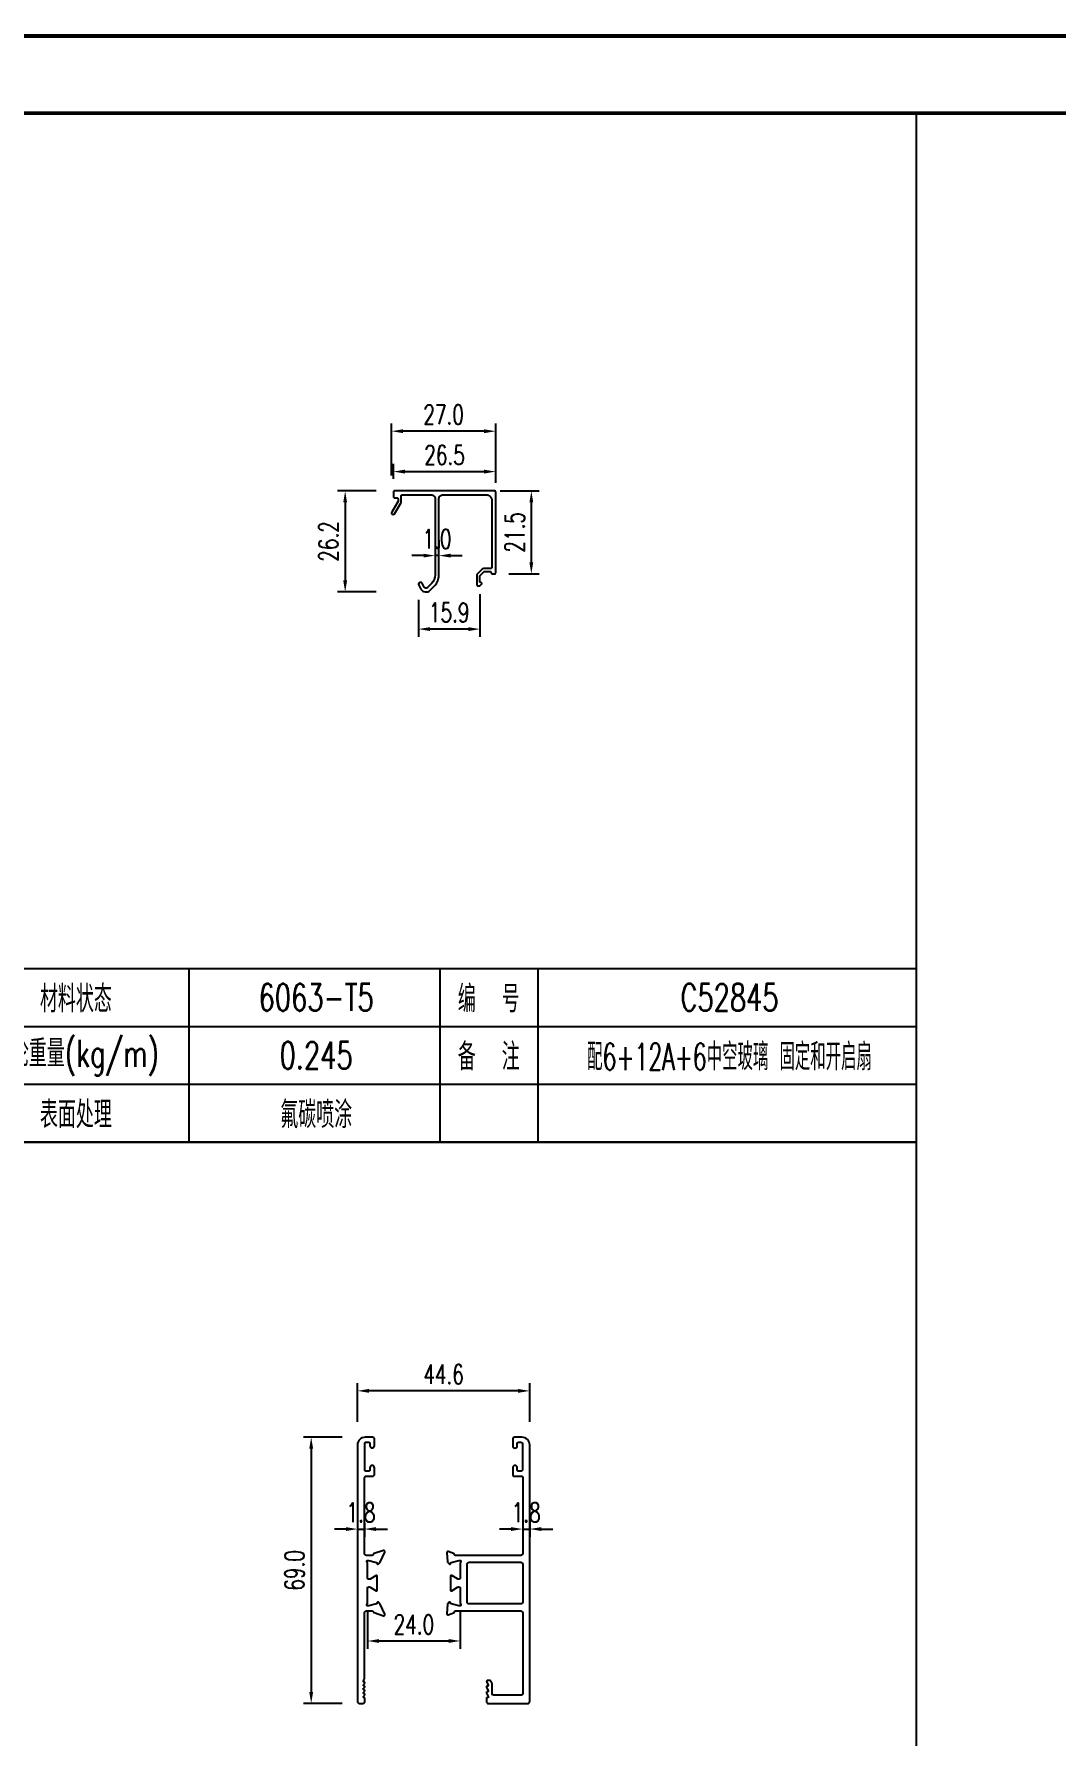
# Model space of a CAD drawing. Extents: x -202236 to 1002404, y -663931 to 1550022.
# Drawn here: x 40996.9 to 41261.6, y -357044.7 to -356603.6 of the extents above; entities that cross this region are included whole.
import ezdxf
from ezdxf.enums import TextEntityAlignment as Align

# ---------------------------------------------------------------- set-up
doc = ezdxf.new("R2010")
doc.units = 0
for name, color, linetype in [('!ZN1-标注-173', 173, 'Continuous'), ('!ZN5-铝材断面-6', 6, 'Continuous'), ('0-cxFrame', 155, 'Continuous')]:
    doc.layers.add(name, color=color, linetype=linetype)
doc.layers.add('0-cxText', color=131, linetype='Continuous', lineweight=25)
doc.styles.add('cx_tuming', font='simhei.ttf')
doc.styles.add('cx_tuqian1', font='')
doc.styles.add('ZNDimTStyle', font='ROMANS.shx', dxfattribs={"width": 0.7, "bigfont": 'CHINESE.shx'})
doc.styles.add('ZNTextStyle', font='ROMANS.shx', dxfattribs={"width": 0.7, "bigfont": 'CHINESE.shx'})
doc.styles.add('样式 1', font='romans.shx', dxfattribs={"width": 0.7, "bigfont": 'chinese.shx'})
doc.styles.add('黑体', font='simhei.ttf', dxfattribs={"height": 12})
doc.styles.get('cx_tuqian1').set_extended_font_data('SimSun')
doc.dimstyles.new('ZN型材-2', dxfattribs={"dimscale": 2, "dimtxt": 2.5, "dimasz": 1.5, "dimexe": 1, "dimexo": 2, "dimgap": 0.9, "dimtad": 1, "dimdec": 1, "dimzin": 0, "dimdsep": 46, "dimtxsty": 'ZNDimTStyle', "dimcen": 2.5, "dimdle": 1, "dimclrd": 173, "dimclre": 173, "dimclrt": 7, "dimazin": 2, "dimtfac": 1, "dimtdec": 4, "dimtix": 1, "dimtmove": 2, "dimatfit": 3, "dimfxl": 0, "dimfrac": 2, "dimtolj": 1, "dimtzin": 0, "dimarcsym": 0})

# ---------------------------------------------------------------- blocks, each defined once
blk = doc.blocks.new('TK22.A2 L(Dragon)')
at = {"layer": '0-cxFrame', "color": 7, "const_width": 0.5}
blk.add_lwpolyline([(0, 0), (-594, 0), (-594, 420), (0, 420)], close=True, dxfattribs=at)
at = {"layer": '0-cxFrame', "const_width": 0.5}
blk.add_lwpolyline([(-80, 10), (-574, 10), (-574, 410), (-80, 410)], close=True, dxfattribs=at)
at = {"style": '黑体', "flags": 4}
blk.add_attdef('图幅', text='', height=3.3, dxfattribs=at).set_placement((-40, 3), align=Align.RIGHT)
at = {"layer": '0-cxText', "flags": 4}
for tag, height, style, p in [('建设单位', 3.5, 'cx_tuming', (-45, 240)), ('项目名称', 3.5, 'cx_tuming', (-45, 210)), ('子项名称', 3.5, 'cx_tuming', (-45, 180)), ('工程编号', 3.3, 'cx_tuqian1', (-35, 165)), ('图名1', 3.5, 'cx_tuming', (-45, 87)), ('图名2', 3.5, 'cx_tuming', (-45, 79)), ('图名3', 3.5, 'cx_tuming', (-45, 71)), ('出图日期', 3.3, 'cx_tuqian1', (-39, 60)), ('专业', 3.3, 'cx_tuqian1', (-55, 52)), ('图号', 3.3, 'cx_tuqian1', (-55, 44)), ('版次', 3.3, 'cx_tuqian1', (-20, 44))]:
    blk.add_attdef(tag, text='', height=height, dxfattribs=dict(at, style=style)).set_placement(p, align=Align.MIDDLE)
at = {"layer": 'Defpoints', "color": 6, "flags": 4}
for tag, height, style, p in [('tufu', 3.3, '黑体', (-12, 12)), ('dwfname', 4, 'cx_tuqian1', (-80, 3))]:
    blk.add_attdef(tag, text='', height=height, dxfattribs=dict(at, style=style)).set_placement(p, align=Align.RIGHT)
blk = doc.blocks.new('ZN-型材表1')
at = {"layer": '!ZN1-标注-173'}
for p, q in [((-0.5, -221.68), (246.5, -221.68)), ((-0.5, -236.68), (246.5, -236.68)), ((-0.5, -251.68), (246.5, -251.68))]:
    blk.add_line(p, q, dxfattribs=at)
at = {"layer": '!ZN1-标注-173', "color": 173, "ltscale": 0.1}
for p, q in [((57.98, -221.67), (57.98, -266.67)), ((123, -221.67), (123, -266.67)), ((148.4, -221.67), (148.4, -266.67))]:
    blk.add_line(p, q, dxfattribs=at)
at = {"layer": '!ZN1-标注-173'}
blk.add_lwpolyline([(-0.5, -266.67), (246.5, -266.67), (246.5, 0), (-0.5, 0)], close=True, dxfattribs=at)
at = {"layer": '!ZN1-标注-173', "color": 7, "style": 'ZNTextStyle', "width": 0.7}
for s, p in [('材料状态', (28.74, -229.18)), ('编  号', (135.7, -229.17)), ('理论重量(kg/m)', (28.74, -244.18)), ('备  注', (135.7, -244.17)), ('表面处理', (28.74, -259.18))]:
    blk.add_text(s, height=7, dxfattribs=at).set_placement(p, align=Align.MIDDLE)
at = {"layer": '!ZN1-标注-173', "color": 2, "style": '样式 1', "width": 0.7, "flags": 8}
for tag, p in [('材料状态', (90.49, -229.18)), ('编号', (197.57, -229.18)), ('米重', (90.49, -244.18)), ('备注', (197.57, -244.18)), ('表面处理', (90.49, -259.18)), ('-', (197.57, -259.18))]:
    blk.add_attdef(tag, text='', height=7, dxfattribs=at).set_placement(p, align=Align.MIDDLE)
blk = doc.blocks.new('*D1034')
at = {"layer": '!ZN1-标注-173', "color": 173, "lineweight": -2, "transparency": 16777216}
for p, q in [((41089.96, -356718.87), (41089.96, -356714.97)), ((41092.96, -356716.97), (41113.46, -356716.97)), ((41116.46, -356719.86), (41116.46, -356714.97))]:
    blk.add_line(p, q, dxfattribs=at)
at = {"layer": '!ZN1-标注-173', "color": 173, "transparency": 16777216}
for points in [[(41092.96, -356716.47), (41092.96, -356717.47), (41089.96, -356716.97)], [(41113.46, -356716.47), (41113.46, -356717.47), (41116.46, -356716.97)]]:
    blk.add_solid(points, dxfattribs=at)
at = {"layer": 'Defpoints', "color": 0, "transparency": 16777216}
for p in [(41116.46, -356716.97), (41089.96, -356722.87), (41116.46, -356723.86)]:
    blk.add_point(p, dxfattribs=at)
at = {"layer": '!ZN1-标注-173', "color": 7, "transparency": 16777216, "insert": (41103.21, -356712.67), "char_height": 5, "attachment_point": 5, "style": 'ZNDimTStyle'}
blk.add_mtext('\\A1;26.5', dxfattribs=at)
blk = doc.blocks.new('*D1035')
at = {"layer": '!ZN1-标注-173', "color": 173, "lineweight": -2, "transparency": 16777216}
for p, q in [((41117.61, -356721.97), (41127.69, -356721.97)), ((41125.69, -356724.97), (41125.69, -356740.47)), ((41119.86, -356743.47), (41127.69, -356743.47))]:
    blk.add_line(p, q, dxfattribs=at)
at = {"layer": '!ZN1-标注-173', "color": 173, "transparency": 16777216}
for points in [[(41125.19, -356724.97), (41126.19, -356724.97), (41125.69, -356721.97)], [(41125.19, -356740.47), (41126.19, -356740.47), (41125.69, -356743.47)]]:
    blk.add_solid(points, dxfattribs=at)
at = {"layer": 'Defpoints', "color": 0, "transparency": 16777216}
for p in [(41113.61, -356721.97), (41115.86, -356743.47), (41125.69, -356743.47)]:
    blk.add_point(p, dxfattribs=at)
at = {"layer": '!ZN1-标注-173', "color": 7, "transparency": 16777216, "insert": (41121.39, -356732.72), "char_height": 5, "attachment_point": 5, "rotation": 90, "style": 'ZNDimTStyle'}
blk.add_mtext('\\A1;21.5', dxfattribs=at)
blk = doc.blocks.new('*D1036')
at = {"layer": '!ZN1-标注-173', "color": 173, "lineweight": -2, "transparency": 16777216}
for p, q in [((41096.46, -356750.17), (41096.46, -356759.79)), ((41112.36, -356748.77), (41112.36, -356759.79)), ((41109.36, -356757.79), (41099.46, -356757.79))]:
    blk.add_line(p, q, dxfattribs=at)
at = {"layer": '!ZN1-标注-173', "color": 173, "transparency": 16777216}
for points in [[(41099.46, -356757.29), (41099.46, -356758.29), (41096.46, -356757.79)], [(41109.36, -356757.29), (41109.36, -356758.29), (41112.36, -356757.79)]]:
    blk.add_solid(points, dxfattribs=at)
at = {"layer": 'Defpoints', "color": 0, "transparency": 16777216}
for p in [(41112.36, -356744.77), (41096.46, -356746.17), (41096.46, -356757.79)]:
    blk.add_point(p, dxfattribs=at)
at = {"layer": '!ZN1-标注-173', "color": 7, "transparency": 16777216, "insert": (41104.41, -356753.49), "char_height": 5, "attachment_point": 5, "style": 'ZNDimTStyle'}
blk.add_mtext('\\A1;15.9', dxfattribs=at)
blk = doc.blocks.new('*D1037')
at = {"layer": '!ZN1-标注-173', "color": 173, "lineweight": -2, "transparency": 16777216}
for p, q in [((41100.76, -356734.74), (41100.76, -356736.74)), ((41101.76, -356734.74), (41101.76, -356736.74)), ((41097.76, -356738.74), (41094.76, -356738.74)), ((41101.76, -356738.74), (41100.76, -356738.74)), ((41104.76, -356738.74), (41107.76, -356738.74))]:
    blk.add_line(p, q, dxfattribs=at)
at = {"layer": '!ZN1-标注-173', "color": 173, "transparency": 16777216}
for points in [[(41097.76, -356738.24), (41097.76, -356739.24), (41100.76, -356738.74)], [(41104.76, -356738.24), (41104.76, -356739.24), (41101.76, -356738.74)]]:
    blk.add_solid(points, dxfattribs=at)
at = {"layer": 'Defpoints', "color": 0, "transparency": 16777216}
for p in [(41100.76, -356738.74), (41100.76, -356738.74), (41101.76, -356738.74)]:
    blk.add_point(p, dxfattribs=at)
at = {"layer": '!ZN1-标注-173', "color": 7, "transparency": 16777216, "insert": (41101.26, -356734.44), "char_height": 5, "attachment_point": 5, "style": 'ZNDimTStyle'}
blk.add_mtext('\\A1;1.0', dxfattribs=at)
blk = doc.blocks.new('*D1038')
at = {"layer": '!ZN1-标注-173', "color": 173, "lineweight": -2, "transparency": 16777216}
for p, q in [((41089.46, -356717.97), (41089.46, -356704.5)), ((41116.46, -356717.97), (41116.46, -356704.5)), ((41113.46, -356706.5), (41092.46, -356706.5))]:
    blk.add_line(p, q, dxfattribs=at)
at = {"layer": '!ZN1-标注-173', "color": 173, "transparency": 16777216}
for points in [[(41092.46, -356706), (41092.46, -356707), (41089.46, -356706.5)], [(41113.46, -356706), (41113.46, -356707), (41116.46, -356706.5)]]:
    blk.add_solid(points, dxfattribs=at)
at = {"layer": 'Defpoints', "color": 0, "transparency": 16777216}
for p in [(41089.46, -356706.5), (41089.46, -356721.97), (41116.46, -356721.97)]:
    blk.add_point(p, dxfattribs=at)
at = {"layer": '!ZN1-标注-173', "color": 7, "transparency": 16777216, "insert": (41102.96, -356702.2), "char_height": 5, "attachment_point": 5, "style": 'ZNDimTStyle'}
blk.add_mtext('\\A1;27.0', dxfattribs=at)
blk = doc.blocks.new('*D1039')
at = {"layer": '!ZN1-标注-173', "color": 173, "lineweight": -2, "transparency": 16777216}
for p, q in [((41085.46, -356721.97), (41075.46, -356721.97)), ((41077.46, -356724.97), (41077.46, -356745.17)), ((41085.46, -356748.17), (41075.46, -356748.17))]:
    blk.add_line(p, q, dxfattribs=at)
at = {"layer": '!ZN1-标注-173', "color": 173, "transparency": 16777216}
for points in [[(41076.96, -356724.97), (41077.96, -356724.97), (41077.46, -356721.97)], [(41076.96, -356745.17), (41077.96, -356745.17), (41077.46, -356748.17)]]:
    blk.add_solid(points, dxfattribs=at)
at = {"layer": 'Defpoints', "color": 0, "transparency": 16777216}
for p in [(41089.46, -356721.97), (41077.46, -356748.17), (41089.46, -356748.17)]:
    blk.add_point(p, dxfattribs=at)
at = {"layer": '!ZN1-标注-173', "color": 7, "transparency": 16777216, "insert": (41073.16, -356735.07), "char_height": 5, "attachment_point": 5, "rotation": 90, "style": 'ZNDimTStyle'}
blk.add_mtext('\\A1;26.2', dxfattribs=at)
blk = doc.blocks.new('*D1055')
at = {"layer": '!ZN1-标注-173', "color": 173, "lineweight": -2, "transparency": 16777216}
for p, q in [((41080.66, -356963.22), (41080.66, -356953.22)), ((41122.26, -356955.22), (41083.66, -356955.22)), ((41125.26, -356963.22), (41125.26, -356953.22))]:
    blk.add_line(p, q, dxfattribs=at)
at = {"layer": '!ZN1-标注-173', "color": 173, "transparency": 16777216}
for points in [[(41083.66, -356954.72), (41083.66, -356955.72), (41080.66, -356955.22)], [(41122.26, -356954.72), (41122.26, -356955.72), (41125.26, -356955.22)]]:
    blk.add_solid(points, dxfattribs=at)
at = {"layer": 'Defpoints', "color": 0, "transparency": 16777216}
for p in [(41080.66, -356955.22), (41080.66, -356967.22), (41125.26, -356967.22)]:
    blk.add_point(p, dxfattribs=at)
at = {"layer": '!ZN1-标注-173', "color": 7, "transparency": 16777216, "insert": (41102.96, -356950.92), "char_height": 5, "attachment_point": 5, "style": 'ZNDimTStyle'}
blk.add_mtext('\\A1;44.6', dxfattribs=at)
blk = doc.blocks.new('*D1056')
at = {"layer": '!ZN1-标注-173', "color": 173, "lineweight": -2, "transparency": 16777216}
for p, q in [((41076.66, -356967.22), (41066.66, -356967.22)), ((41068.66, -356970.22), (41068.66, -357033.24)), ((41076.66, -357036.24), (41066.66, -357036.24))]:
    blk.add_line(p, q, dxfattribs=at)
at = {"layer": '!ZN1-标注-173', "color": 173, "transparency": 16777216}
for points in [[(41068.16, -356970.22), (41069.16, -356970.22), (41068.66, -356967.22)], [(41068.16, -357033.24), (41069.16, -357033.24), (41068.66, -357036.24)]]:
    blk.add_solid(points, dxfattribs=at)
at = {"layer": 'Defpoints', "color": 0, "transparency": 16777216}
for p in [(41080.66, -356967.22), (41068.66, -357036.24), (41080.66, -357036.24)]:
    blk.add_point(p, dxfattribs=at)
at = {"layer": '!ZN1-标注-173', "color": 7, "transparency": 16777216, "insert": (41064.36, -357001.73), "char_height": 5, "attachment_point": 5, "rotation": 90, "style": 'ZNDimTStyle'}
blk.add_mtext('\\A1;69.0', dxfattribs=at)
blk = doc.blocks.new('*D1057')
at = {"layer": '!ZN1-标注-173', "color": 173, "lineweight": -2, "ltscale": 30, "transparency": 16777216}
for p, q in [((41077.66, -356991.03), (41074.66, -356991.03)), ((41080.66, -356989.42), (41080.66, -356993.03)), ((41080.66, -356991.03), (41082.46, -356991.03)), ((41082.46, -356989.42), (41082.46, -356993.03)), ((41085.46, -356991.03), (41088.46, -356991.03))]:
    blk.add_line(p, q, dxfattribs=at)
at = {"layer": '!ZN1-标注-173', "color": 173, "ltscale": 30, "transparency": 16777216}
for points in [[(41077.66, -356990.53), (41077.66, -356991.53), (41080.66, -356991.03)], [(41085.46, -356990.53), (41085.46, -356991.53), (41082.46, -356991.03)]]:
    blk.add_solid(points, dxfattribs=at)
at = {"layer": 'Defpoints', "color": 0, "ltscale": 30, "transparency": 16777216}
for p in [(41080.66, -356985.42), (41082.46, -356985.42), (41082.46, -356991.03)]:
    blk.add_point(p, dxfattribs=at)
at = {"layer": '!ZN1-标注-173', "color": 7, "ltscale": 30, "transparency": 16777216, "insert": (41081.56, -356986.73), "char_height": 5, "attachment_point": 5, "style": 'ZNDimTStyle'}
blk.add_mtext('\\A1;1.8', dxfattribs=at)
blk = doc.blocks.new('*D1058')
at = {"layer": '!ZN1-标注-173', "color": 173, "lineweight": -2, "ltscale": 30, "transparency": 16777216}
for p, q in [((41120.46, -356991.03), (41117.46, -356991.03)), ((41123.46, -356989.2), (41123.46, -356993.03)), ((41123.46, -356991.03), (41125.26, -356991.03)), ((41125.26, -356989.2), (41125.26, -356993.03)), ((41128.26, -356991.03), (41131.26, -356991.03))]:
    blk.add_line(p, q, dxfattribs=at)
at = {"layer": '!ZN1-标注-173', "color": 173, "ltscale": 30, "transparency": 16777216}
for points in [[(41120.46, -356990.53), (41120.46, -356991.53), (41123.46, -356991.03)], [(41128.26, -356990.53), (41128.26, -356991.53), (41125.26, -356991.03)]]:
    blk.add_solid(points, dxfattribs=at)
at = {"layer": 'Defpoints', "color": 0, "ltscale": 30, "transparency": 16777216}
for p in [(41123.46, -356985.2), (41125.26, -356985.2), (41125.26, -356991.03)]:
    blk.add_point(p, dxfattribs=at)
at = {"layer": '!ZN1-标注-173', "color": 7, "ltscale": 30, "transparency": 16777216, "insert": (41124.36, -356986.73), "char_height": 5, "attachment_point": 5, "style": 'ZNDimTStyle'}
blk.add_mtext('\\A1;1.8', dxfattribs=at)
blk = doc.blocks.new('*D1054')
at = {"layer": '!ZN1-标注-173', "color": 173, "lineweight": -2, "ltscale": 30, "transparency": 16777216}
for p, q in [((41083.26, -357012.56), (41083.26, -357022.04)), ((41107.26, -357012.56), (41107.26, -357022.04)), ((41086.26, -357020.04), (41104.26, -357020.04))]:
    blk.add_line(p, q, dxfattribs=at)
at = {"layer": '!ZN1-标注-173', "color": 173, "ltscale": 30, "transparency": 16777216}
for points in [[(41086.26, -357019.54), (41086.26, -357020.54), (41083.26, -357020.04)], [(41104.26, -357019.54), (41104.26, -357020.54), (41107.26, -357020.04)]]:
    blk.add_solid(points, dxfattribs=at)
at = {"layer": 'Defpoints', "color": 0, "ltscale": 30, "transparency": 16777216}
for p in [(41083.26, -357008.56), (41107.26, -357008.56), (41107.26, -357020.04)]:
    blk.add_point(p, dxfattribs=at)
at = {"layer": '!ZN1-标注-173', "color": 7, "ltscale": 30, "transparency": 16777216, "insert": (41095.26, -357015.74), "char_height": 5, "attachment_point": 5, "style": 'ZNDimTStyle'}
blk.add_mtext('\\A1;24.0', dxfattribs=at)

msp = doc.modelspace()

# ---------------------------------------------------------------- linework, layer by layer
at = {"layer": '!ZN5-铝材断面-6', "color": 6}
for points in [[(41116.46, -356743.17), (41116.46, -356722.27, 0.414214), (41116.16, -356721.97), (41090.26, -356721.97, 0.414214), (41089.96, -356722.27), (41089.96, -356723.47, 0.414214), (41090.26, -356723.77), (41090.86, -356723.77, -0.414214), (41091.16, -356724.07), (41091.16, -356724.68, -0.137766), (41091.12, -356724.84), (41089.52, -356727.46, 1), (41090.2, -356727.88), (41091.84, -356725.18, 0.137766), (41091.96, -356724.77), (41091.96, -356723.27, -0.414214), (41092.26, -356722.97), (41099.76, -356722.97, -0.414214), (41100.76, -356723.97), (41100.76, -356743.77, -0.198912), (41099.88, -356745.9), (41098.76, -356747.02, -0.493145), (41097.97, -356746.92), (41097.39, -356745.92, 0.267949), (41096.96, -356745.67, 0.57735), (41096.53, -356746.42), (41097.1, -356747.42, 0.493145), (41099.46, -356747.73), (41100.59, -356746.6, 0.198912), (41101.76, -356743.77), (41101.76, -356723.97, -0.414214), (41102.76, -356722.97), (41113.96, -356722.97, -0.414214), (41115.46, -356724.47), (41115.46, -356741.77, -0.414214), (41115.16, -356742.07), (41113.54, -356742.07, 0.198912), (41112.84, -356742.36), (41111.65, -356743.55, 0.198912), (41111.56, -356743.76), (41111.56, -356746.27, 0.414214), (41111.86, -356746.57), (41112.23, -356746.57, 0.203856), (41112.45, -356746.48), (41112.8, -356746.11, 0.560247), (41112.72, -356745.78), (41112.57, -356745.73, -0.330358), (41112.36, -356745.44), (41112.36, -356744.09, -0.198912), (41112.45, -356743.88), (41113.37, -356742.95, -0.198912), (41113.58, -356742.87), (41114.96, -356742.87, -0.414214), (41115.26, -356743.17, 0.414214), (41115.56, -356743.47), (41116.16, -356743.47, 0.414214)], [(41082.56, -356975.72), (41082.56, -356968.82, -0.414214), (41082.86, -356968.52), (41083.56, -356968.52, -0.414214), (41083.86, -356968.82), (41083.86, -356969.42, 1), (41085.06, -356969.42), (41085.06, -356967.72, 0.414214), (41084.56, -356967.22), (41082.66, -356967.22, 0.414214), (41080.66, -356969.22), (41080.66, -357035.72, 0.414214), (41081.16, -357036.22), (41082.06, -357036.22, 0.414214), (41082.56, -357035.72), (41082.56, -357034.92, 0.414214), (41082.36, -357034.72, -0.648232), (41082.21, -357034.39), (41082.51, -357034.06, 0.648232), (41082.36, -357033.72, -0.648232), (41082.21, -357033.39), (41082.51, -357033.06, 0.648232), (41082.36, -357032.72, -0.648232), (41082.21, -357032.39), (41082.51, -357032.06, 0.648232), (41082.36, -357031.72, -0.648232), (41082.21, -357031.39), (41082.51, -357031.06, 0.648232), (41082.36, -357030.72, -0.56619), (41082.18, -357030.43), (41082.4, -357030.02, 0.123106), (41082.46, -357029.79), (41082.46, -357012.74, -0.414214), (41082.96, -357012.24), (41084.46, -357012.24, -0.349254), (41084.75, -357012.48, 0.263315), (41084.95, -357012.69), (41087.37, -357013.48, 0.655629), (41087.73, -357013.07), (41086.52, -357010.47, 0.087489), (41086.42, -357010.32), (41086.1, -357010, 0.717097), (41085.76, -357010.17, -0.376756), (41085.62, -357010.39), (41083.56, -357010.94), (41083.36, -357010.94, -0.645751), (41083.14, -357010.44, 0.182676), (41083.26, -357010.11), (41083.26, -357006.34, -0.414214), (41083.56, -357006.04), (41083.78, -357006.04, -0.137872), (41083.93, -357006.09), (41085.46, -357007.02, 0.585524), (41085.76, -357006.85), (41085.76, -357003.24, 0.585524), (41085.46, -357003.07), (41083.93, -357004, -0.137872), (41083.78, -357004.04), (41083.56, -357004.04, -0.414214), (41083.26, -357003.74), (41083.26, -356999.97, 0.182676), (41083.14, -356999.64, -0.645751), (41083.36, -356999.14), (41083.56, -356999.14), (41085.62, -356999.69, -0.376756), (41085.76, -356999.91, 0.717097), (41086.1, -357000.08), (41086.42, -356999.76, 0.087489), (41086.52, -356999.62), (41087.73, -356997.02, 0.655629), (41087.37, -356996.61), (41084.95, -356997.39, 0.263315), (41084.75, -356997.61, -0.349254), (41084.46, -356997.84), (41082.96, -356997.84, -0.414214), (41082.46, -356997.34), (41082.46, -356977.82, -0.414214), (41082.96, -356977.32), (41084.56, -356977.32, 0.414214), (41085.06, -356976.82), (41085.06, -356975.12, 1), (41083.86, -356975.12), (41083.86, -356975.72, -0.414214), (41083.56, -356976.02), (41082.86, -356976.02, -0.414214)], [(41125.26, -357021.27), (41125.26, -356969.24, 0.414214), (41123.26, -356967.24), (41121.36, -356967.24, 0.414214), (41120.86, -356967.74), (41120.86, -356969.44, 1), (41122.06, -356969.44), (41122.06, -356968.84, -0.414214), (41122.36, -356968.54), (41123.06, -356968.54, -0.414214), (41123.36, -356968.84), (41123.36, -356975.74, -0.414214), (41123.06, -356976.04), (41122.36, -356976.04, -0.414214), (41122.06, -356975.74), (41122.06, -356975.14, 1), (41120.86, -356975.14), (41120.86, -356976.84, 0.414214), (41121.36, -356977.34), (41123.16, -356977.34, -0.414214), (41123.46, -356977.64), (41123.46, -356997.34, -0.414214), (41122.96, -356997.84), (41106.05, -356997.84, -0.361398), (41105.76, -356997.6, 0.265514), (41105.56, -356997.37), (41104.16, -356996.86, 0.548619), (41103.76, -356997.17), (41103.96, -356999.46, 0.176327), (41104.11, -356999.77), (41104.42, -357000.08, 0.720206), (41104.76, -356999.91, -0.379098), (41104.9, -356999.69), (41106.9, -356999.16, -0.065543), (41107.03, -356999.14), (41107.16, -356999.14, -0.645751), (41107.39, -356999.64, 0.182676), (41107.26, -356999.97), (41107.26, -357003.74, -0.414214), (41106.96, -357004.04), (41106.8, -357004.04, -0.13748), (41106.54, -357003.97), (41105.06, -357003.07, 0.585007), (41104.76, -357003.24), (41104.76, -357006.84, 0.585007), (41105.06, -357007.01), (41106.54, -357006.12, -0.13748), (41106.8, -357006.04), (41106.96, -357006.04, -0.414214), (41107.26, -357006.34), (41107.26, -357010.11, 0.182676), (41107.39, -357010.44, -0.645751), (41107.16, -357010.94), (41107.03, -357010.94, -0.065543), (41106.9, -357010.93), (41104.9, -357010.39, -0.379098), (41104.76, -357010.17, 0.720206), (41104.42, -357010), (41104.11, -357010.31, 0.176327), (41103.96, -357010.62), (41103.76, -357012.92, 0.548619), (41104.16, -357013.22), (41105.56, -357012.72, 0.265514), (41105.76, -357012.49, -0.361398), (41106.05, -357012.24), (41122.96, -357012.24, -0.414214), (41123.46, -357012.74), (41123.46, -357021.27), (41123.46, -357033.74, -0.414214), (41123.16, -357034.04), (41115.86, -357034.04, -0.414214), (41115.56, -357033.74), (41115.56, -357031.24, 0.414214), (41114.56, -357030.24), (41114.42, -357030.24, 0.556743), (41114.15, -357030.68), (41114.54, -357031.45, -0.556743), (41114.36, -357031.74), (41114.26, -357031.74, 0.556743), (41114.08, -357032.03), (41114.54, -357032.95, -0.556743), (41114.36, -357033.24), (41114.26, -357033.24, 0.556743), (41114.08, -357033.53), (41114.54, -357034.45, -0.556743), (41114.36, -357034.74), (41114.26, -357034.74, 0.414214), (41114.06, -357034.94), (41114.06, -357035.74, 0.414214), (41114.56, -357036.24), (41123.86, -357036.24), (41124.76, -357036.24, 0.414214), (41125.26, -357035.74)], [(41122.96, -357010.44), (41109.56, -357010.44, -0.414214), (41109.06, -357009.94), (41109.06, -357000.14, -0.414214), (41109.56, -356999.64), (41122.96, -356999.64, -0.414214), (41123.46, -357000.14), (41123.46, -357009.94, -0.414214)]]:
    msp.add_lwpolyline(points, format="xyb", close=True, dxfattribs=at)

# ---------------------------------------------------------------- block references
at = {"layer": '!ZN1-标注-173', "ltscale": 20}
ref = msp.add_blockref('ZN-型材表1', (40978.96, -356624.07), dxfattribs=at)
ref.add_attrib('备注', '配6+12A+6中空玻璃 固定和开启扇', dxfattribs={"color": 2, "height": 7, "style": '样式 1', "width": 0.6}).set_placement((41177.03, -356868.25), align=Align.MIDDLE)
ref.add_attrib('编号', 'C52845', dxfattribs={"color": 2, "height": 7, "style": '样式 1', "width": 0.7}).set_placement((41177.03, -356853.25), align=Align.MIDDLE)
ref.add_attrib('表面处理', '氟碳喷涂', dxfattribs={"color": 2, "height": 7, "style": '样式 1', "width": 0.7}).set_placement((41069.95, -356883.24), align=Align.MIDDLE)
ref.add_attrib('米重', '0.245', dxfattribs={"color": 2, "height": 7, "style": '样式 1', "width": 0.7}).set_placement((41069.95, -356868.24), align=Align.MIDDLE)
ref.add_attrib('材料状态', '6063-T5', dxfattribs={"color": 2, "height": 7, "style": '样式 1', "width": 0.7}).set_placement((41069.95, -356853.24), align=Align.MIDDLE)
ref = msp.add_blockref('ZN-型材表1', (40978.96, -356890.73), dxfattribs=at)
ref.add_attrib('备注', '包括隔热条重量', dxfattribs={"color": 2, "height": 7, "style": '样式 1', "width": 0.7}).set_placement((41177.03, -357134.91), align=Align.MIDDLE)
ref.add_attrib('编号', 'DLX264ZNA', dxfattribs={"color": 2, "height": 7, "style": '样式 1', "width": 0.7}).set_placement((41177.03, -357119.91), align=Align.MIDDLE)
ref.add_attrib('表面处理', '氟碳喷涂', dxfattribs={"color": 2, "height": 7, "style": '样式 1', "width": 0.7}).set_placement((41069.95, -357149.91), align=Align.MIDDLE)
ref.add_attrib('米重', '1.365', dxfattribs={"color": 2, "height": 7, "style": '样式 1', "width": 0.7}).set_placement((41069.95, -357134.91), align=Align.MIDDLE)
ref.add_attrib('材料状态', '6063-T5', dxfattribs={"color": 2, "height": 7, "style": '样式 1', "width": 0.7}).set_placement((41069.95, -357119.91), align=Align.MIDDLE)
at = {"layer": '0-cxFrame', "xscale": 2, "yscale": 2, "zscale": 2}
msp.add_blockref('TK22.A2 L(Dragon)', (41492.96, -357444.07), dxfattribs=at)

# ---------------------------------------------------------------- dimensions: what is measured, and where the dimension line sits
at = {"layer": '!ZN1-标注-173'}
for base, p1, p2, picture, middle in [((41089.46, -356706.5), (41116.46, -356721.97), (41089.46, -356721.97), '*D1038', (41102.96, -356702.2)), ((41116.46, -356716.97), (41089.96, -356722.87), (41116.46, -356723.86), '*D1034', (41103.21, -356712.67)), ((41100.76, -356738.74), (41101.76, -356738.74), (41100.76, -356738.74), '*D1037', (41101.26, -356734.44)), ((41096.46, -356757.79), (41112.36, -356744.77), (41096.46, -356746.17), '*D1036', (41104.41, -356753.49)), ((41080.66, -356955.22), (41125.26, -356967.22), (41080.66, -356967.22), '*D1055', (41102.96, -356950.92))]:
    dim = msp.add_linear_dim(base=base, p1=p1, p2=p2, dimstyle='ZN型材-2', dxfattribs=at)
    dim.commit()
    dim.dimension.update_dxf_attribs({"geometry": picture, "text_midpoint": middle})
for base, p1, p2, picture, middle in [((41077.46, -356748.17), (41089.46, -356721.97), (41089.46, -356748.17), '*D1039', (41073.16, -356735.07)), ((41125.69, -356743.47), (41113.61, -356721.97), (41115.86, -356743.47), '*D1035', (41121.39, -356732.72)), ((41068.66, -357036.24), (41080.66, -356967.22), (41080.66, -357036.24), '*D1056', (41064.36, -357001.73))]:
    dim = msp.add_linear_dim(base=base, p1=p1, p2=p2, angle=90, dimstyle='ZN型材-2', dxfattribs=at)
    dim.commit()
    dim.dimension.update_dxf_attribs({"geometry": picture, "text_midpoint": middle})
at = {"layer": '!ZN1-标注-173', "ltscale": 30}
for base, p1, p2, picture, middle in [((41082.46, -356991.03), (41080.66, -356985.42), (41082.46, -356985.42), '*D1057', (41081.56, -356986.73)), ((41125.26, -356991.03), (41123.46, -356985.2), (41125.26, -356985.2), '*D1058', (41124.36, -356986.73)), ((41107.26, -357020.04), (41083.26, -357008.56), (41107.26, -357008.56), '*D1054', (41095.26, -357015.74))]:
    dim = msp.add_linear_dim(base=base, p1=p1, p2=p2, dimstyle='ZN型材-2', dxfattribs=at)
    dim.commit()
    dim.dimension.update_dxf_attribs({"geometry": picture, "text_midpoint": middle})

doc.saveas('drawing.dxf')
